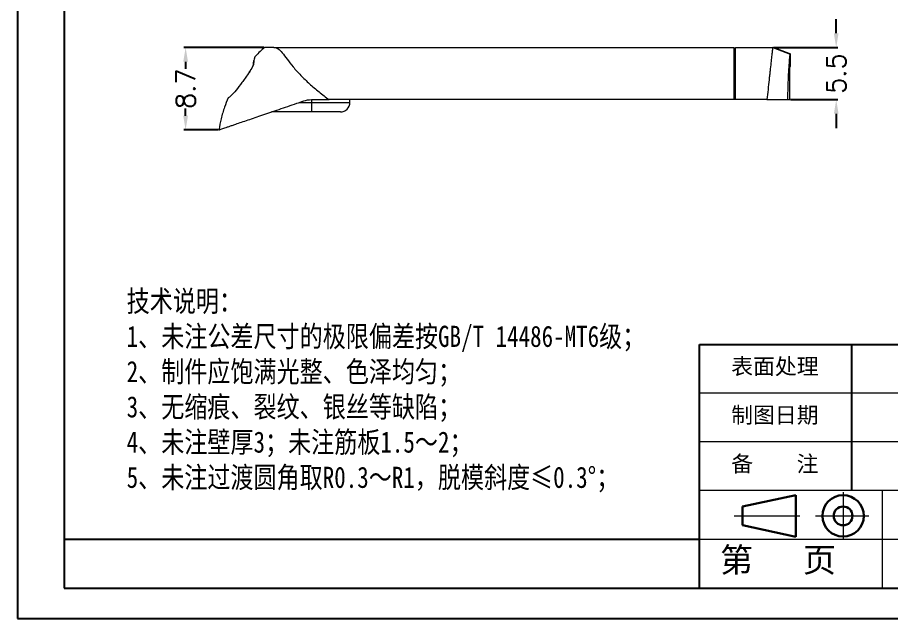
# Model space of a CAD drawing. Header units: inches. Extents: x 3168 to 3805, y 519 to 654.
# Drawn here: x 3167.6 to 3259.9, y 519 to 582.5 of the extents above; entities that cross this region are included whole.
import ezdxf

# ---------------------------------------------------------------- set-up
doc = ezdxf.new("R2010")
doc.units = ezdxf.units.IN
doc.linetypes.add('CENTER2', pattern=[28.575, 19.05, -3.175, 3.175, -3.175])
doc.layers.add('文字', color=81, linetype='Continuous')
for name, color, linetype, lineweight in [('粗实线', 7, 'Continuous', 30), ('细实线', 3, 'Continuous', 9), ('细点划线', 2, 'CENTER2', 9)]:
    doc.layers.add(name, color=color, linetype=linetype, lineweight=lineweight)
doc.styles.get("Standard").update_dxf_attribs({"font": 'txt', "bigfont": 'gbcbig.shx'})
doc.styles.add('宋体', font='', dxfattribs={"width": 0.8, "height": 3.5})
doc.styles.get('宋体').set_extended_font_data('SimSun')
doc.dimstyles.new('2', dxfattribs={"dimtxt": 2, "dimasz": 1.5, "dimexe": 0.18, "dimexo": 0.0625, "dimgap": 0.1, "dimtad": 0, "dimzin": 12, "dimdsep": 46, "dimtxsty": 'Standard', "dimcen": 0.5, "dimclrd": 3, "dimclre": 3, "dimadec": 0, "dimazin": 0, "dimtfac": 1, "dimtofl": 0, "dimtmove": 0, "dimatfit": 3, "dimfxl": 1, "dimtolj": 1, "dimtzin": 0, "dimarcsym": 0})

# ---------------------------------------------------------------- blocks, each defined once
blk = doc.blocks.new('*D209')
at = {"color": 3, "lineweight": -2, "transparency": 16777216}
for p, q in [((3254.021, 580.789), (3254.021, 582.289)), ((3247.462, 579.289), (3254.201, 579.289)), ((3249.18, 573.789), (3254.201, 573.789)), ((3254.021, 572.289), (3254.021, 570.789))]:
    blk.add_line(p, q, dxfattribs=at)
at = {"color": 3, "transparency": 16777216}
for points in [[(3253.771, 580.789), (3254.271, 580.789), (3254.021, 579.289)], [(3253.771, 572.289), (3254.271, 572.289), (3254.021, 573.789)]]:
    blk.add_solid(points, dxfattribs=at)
at = {"layer": 'Defpoints', "color": 0, "transparency": 16777216}
for p in [(3247.4, 579.289), (3254.021, 579.289), (3249.118, 573.789)]:
    blk.add_point(p, dxfattribs=at)
at = {"color": 0, "transparency": 16777216, "insert": (3254.021, 576.539), "char_height": 2, "attachment_point": 5, "rotation": 90}
blk.add_mtext('\\A1;5.5', dxfattribs=at)
blk = doc.blocks.new('*D210')
at = {"color": 3, "lineweight": -2, "transparency": 16777216}
for p, q in [((3193.645, 579.289), (3185.196, 579.289)), ((3185.376, 577.789), (3185.376, 577.041)), ((3185.376, 572.093), (3185.376, 572.841)), ((3188.827, 570.593), (3185.196, 570.593))]:
    blk.add_line(p, q, dxfattribs=at)
at = {"color": 3, "transparency": 16777216}
for points in [[(3185.126, 577.789), (3185.626, 577.789), (3185.376, 579.289)], [(3185.126, 572.093), (3185.626, 572.093), (3185.376, 570.593)]]:
    blk.add_solid(points, dxfattribs=at)
at = {"layer": 'Defpoints', "color": 0, "transparency": 16777216}
for p in [(3185.376, 579.289), (3193.707, 579.289), (3188.889, 570.593)]:
    blk.add_point(p, dxfattribs=at)
at = {"color": 0, "transparency": 16777216, "insert": (3185.376, 574.941), "char_height": 2, "attachment_point": 5, "rotation": 90}
blk.add_mtext('\\A1;8.7', dxfattribs=at)

msp = doc.modelspace()

# ---------------------------------------------------------------- linework, layer by layer
for p, q in [((3167.636, 653.956), (3167.636, 519.041)), ((3172.573, 650.744), (3172.573, 522.253)), ((3167.636, 581.501), (3167.636, 519.041)), ((3239.59, 522.253), (3239.59, 547.951)), ((3239.59, 547.951), (3355.232, 547.951)), ((3255.652, 532.532), (3255.652, 547.951)), ((3239.59, 527.393), (3172.573, 527.393)), ((3172.573, 522.253), (3355.232, 522.253)), ((3167.636, 519.041), (3358.445, 519.041)), ((3167.636, 519.041), (3255.973, 519.041))]:
    msp.add_line(p, q)
at = {"color": 7, "linetype": 'Continuous', "lineweight": 15}
for p, q in [((3194.673, 579.289), (3193.707, 579.289)), ((3194.673, 579.289), (3243.207, 579.289)), ((3243.207, 579.289), (3243.207, 573.789)), ((3243.407, 573.789), (3243.407, 579.289)), ((3243.407, 579.289), (3247.342, 579.289)), ((3247.342, 579.289), (3249.147, 578.594)), ((3249.218, 578.588), (3247.4, 579.289)), ((3243.207, 579.089), (3243.407, 579.089)), ((3249.207, 577.289), (3249.207, 578.592)), ((3192.546, 577.592), (3192.587, 577.902)), ((3249.118, 577.289), (3249.207, 577.289)), ((3249.118, 573.789), (3249.118, 577.289)), ((3243.207, 573.789), (3200.515, 573.789)), ((3202.707, 573.489), (3202.707, 573.789)), ((3243.407, 573.789), (3243.207, 573.789)), ((3246.707, 573.789), (3243.407, 573.789)), ((3246.707, 573.789), (3248.893, 573.789)), ((3248.893, 573.789), (3249.118, 573.789)), ((3198.707, 572.489), (3198.707, 573.489)), ((3198.707, 572.489), (3194.434, 572.489))]:
    msp.add_line(p, q, dxfattribs=at)
at = {"color": 8, "linetype": 'Continuous', "lineweight": 15}
for p, q in [((3198.707, 573.489), (3198.707, 573.789)), ((3197.355, 573.489), (3198.707, 573.489))]:
    msp.add_line(p, q, dxfattribs=at)
at = {"color": 7, "linetype": 'Continuous', "lineweight": 15}
msp.add_arc((3201.707, 573.489), 1, 270, 0.03534, dxfattribs=at)
for points, knots in [([(3193.707, 579.289), (3193.383, 579.004), (3193.019, 578.685), (3192.702, 578.322), (3192.668, 578.283)], [0, 0, 0, 0, 0.893981, 1, 1, 1, 1]), ([(3194.673, 579.289), (3194.844, 579.289), (3194.993, 579.242), (3195.281, 579.053), (3195.421, 578.908), (3195.722, 578.539), (3195.885, 578.316), (3196.27, 577.805), (3196.486, 577.527), (3196.971, 576.948), (3197.244, 576.644), (3197.82, 576.046), (3198.125, 575.75), (3198.767, 575.167), (3199.106, 574.879), (3199.625, 574.461), (3199.8, 574.324), (3200.155, 574.054), (3200.336, 573.919), (3200.515, 573.789)], [0, 0, 0, 0, 0.125, 0.125, 0.25, 0.25, 0.375, 0.375, 0.5, 0.5, 0.625, 0.625, 0.75, 0.75, 0.875, 0.875, 0.9375, 0.9375, 1, 1, 1, 1]), ([(3247.342, 579.289), (3247.335, 579.284), (3247.325, 579.244), (3247.306, 579.134), (3247.3, 579.088), (3247.284, 578.981), (3247.276, 578.918), (3247.249, 578.707), (3247.228, 578.536), (3247.182, 578.135), (3247.156, 577.902), (3247.1, 577.395), (3247.069, 577.12), (3247.021, 576.672), (3247.004, 576.516), (3246.97, 576.201), (3246.953, 576.041), (3246.899, 575.549), (3246.862, 575.207), (3246.786, 574.503), (3246.747, 574.148), (3246.707, 573.789)], [0, 0, 0, 0, 0.125, 0.125, 0.1875, 0.1875, 0.25, 0.25, 0.375, 0.375, 0.5, 0.5, 0.625, 0.625, 0.6875, 0.6875, 0.75, 0.75, 0.875, 0.875, 1, 1, 1, 1]), ([(3247.398, 579.289), (3247.397, 579.289), (3247.395, 579.289), (3247.36, 579.289), (3247.342, 579.289)], [0, 0, 0, 0, 0.4765127, 1, 1, 1, 1]), ([(3192.665, 578.286), (3192.665, 578.287), (3192.668, 578.297), (3192.657, 578.257), (3192.632, 578.151), (3192.589, 577.946), (3192.562, 577.71), (3192.548, 577.592)], [0, 0, 0, 0, 0.024891, 0.233332, 0.443379, 0.719897, 1, 1, 1, 1]), ([(3249.147, 578.594), (3249.139, 578.596), (3249.13, 578.563), (3249.11, 578.438), (3249.099, 578.346), (3249.075, 578.106), (3249.063, 577.958), (3249.036, 577.609), (3249.022, 577.407), (3248.995, 576.965), (3248.981, 576.723), (3248.953, 576.196), (3248.94, 575.919), (3248.918, 575.341), (3248.908, 575.037), (3248.895, 574.418), (3248.892, 574.106), (3248.893, 573.789)], [0, 0, 0, 0, 0.125, 0.125, 0.25, 0.25, 0.375, 0.375, 0.5, 0.5, 0.625, 0.625, 0.75, 0.75, 0.875, 0.875, 1, 1, 1, 1]), ([(3249.206, 578.592), (3249.205, 578.592), (3249.203, 578.592), (3249.182, 578.593), (3249.159, 578.593), (3249.147, 578.594)], [0, 0, 0, 0, 0.38651, 0.693245, 1, 1, 1, 1]), ([(3191.981, 576.516), (3192.05, 576.615), (3192.117, 576.716), (3192.243, 576.919), (3192.303, 577.023), (3192.408, 577.218), (3192.454, 577.312), (3192.52, 577.474), (3192.541, 577.543), (3192.546, 577.592)], [0, 0, 0, 0, 0.25, 0.25, 0.5, 0.5, 0.75, 0.75, 1, 1, 1, 1]), ([(3192.548, 577.592), (3192.539, 577.495), (3192.464, 577.318), (3192.308, 577.025), (3192.248, 576.921), (3192.122, 576.718), (3192.055, 576.615), (3191.985, 576.516)], [0, 0, 0, 0, 0.5, 0.5, 0.75, 0.75, 1, 1, 1, 1]), ([(3191.985, 576.516), (3191.873, 576.356), (3191.761, 576.198), (3191.538, 575.887), (3191.426, 575.734), (3191.099, 575.294), (3190.892, 575.026), (3190.503, 574.551), (3190.329, 574.353), (3190.12, 574.14), (3190.061, 574.085), (3189.967, 574.009), (3189.931, 573.989), (3189.91, 573.989)], [0, 0, 0, 0, 0.125, 0.125, 0.25, 0.25, 0.5, 0.5, 0.75, 0.75, 0.875, 0.875, 1, 1, 1, 1]), ([(3188.893, 570.592), (3188.891, 570.591), (3188.881, 570.588), (3188.929, 570.604), (3189.027, 570.637), (3189.185, 570.691), (3189.393, 570.763), (3189.649, 570.851), (3189.948, 570.953), (3190.289, 571.07), (3190.727, 571.22), (3191.28, 571.409), (3191.965, 571.644), (3192.713, 571.9), (3193.513, 572.173), (3194.353, 572.461), (3195.233, 572.762), (3196.151, 573.077), (3197.023, 573.376), (3197.593, 573.571), (3197.837, 573.654)], [0, 0, 0, 0, 0.0151593, 0.0609649, 0.1071069, 0.1535802, 0.2003795, 0.2462118, 0.2923028, 0.3386326, 0.3851802, 0.4532881, 0.5219277, 0.5920299, 0.6625562, 0.7325412, 0.8028848, 0.874344, 0.946194, 1, 1, 1, 1]), ([(3189.866, 573.988), (3189.732, 573.659), (3189.438, 572.938), (3189.108, 571.801), (3188.961, 570.988), (3188.889, 570.593)], [0, 0, 0, 0, 0.30058, 0.660069, 1, 1, 1, 1]), ([(3189.91, 573.989), (3189.901, 573.989), (3189.869, 573.989), (3189.866, 573.989), (3189.864, 573.989)], [0, 0, 0, 0, 0.288786, 1, 1, 1, 1]), ([(3201.703, 572.489), (3201.704, 572.489), (3201.708, 572.489), (3201.672, 572.489), (3201.593, 572.489), (3201.464, 572.489), (3201.275, 572.489), (3201.012, 572.489), (3200.688, 572.489), (3200.323, 572.489), (3199.967, 572.489), (3199.596, 572.489), (3199.187, 572.489), (3198.882, 572.489), (3198.707, 572.489)], [0, 0, 0, 0, 0.027053, 0.118514, 0.210569, 0.30469, 0.399643, 0.506403, 0.615272, 0.69713, 0.780982, 0.845467, 0.911677, 1, 1, 1, 1])]:
    msp.add_open_spline(points, degree=3, knots=knots, dxfattribs=at)
for points in [[(3247.342, 579.289), (3247.342, 579.289), (3247.341, 579.289), (3247.342, 579.289)], [(3197.837, 573.654), (3198.098, 573.744), (3198.368, 573.789), (3198.647, 573.789)], [(3198.647, 573.789), (3199.262, 573.789), (3199.889, 573.789), (3200.515, 573.789)]]:
    msp.add_open_spline(points, degree=3, dxfattribs=at)
at = {"color": 8, "linetype": 'Continuous', "lineweight": 15}
msp.add_open_spline([(3198.707, 573.489), (3198.835, 573.489), (3199.093, 573.489), (3199.436, 573.489), (3199.824, 573.489), (3200.161, 573.489), (3200.494, 573.489), (3200.836, 573.489), (3201.153, 573.489), (3201.445, 573.489), (3201.658, 573.489), (3201.863, 573.489), (3202.045, 573.489), (3202.238, 573.489), (3202.425, 573.489), (3202.586, 573.489), (3202.672, 573.489), (3202.708, 573.489), (3202.703, 573.489), (3202.702, 573.489)], degree=3, knots=[0, 0, 0, 0, 0.0509406, 0.1026909, 0.1389247, 0.212118, 0.2491172, 0.2938136, 0.38013, 0.4216797, 0.4729187, 0.5244703, 0.5768766, 0.6295291, 0.7146573, 0.8057763, 0.9043083, 0.9689781, 1, 1, 1, 1], dxfattribs=at)
at = {"layer": '粗实线', "color": 7}
for p, q in [((3249.748, 532.051), (3244.132, 530.861)), ((3249.748, 532.051), (3249.748, 527.65)), ((3244.132, 530.861), (3244.132, 528.875)), ((3244.132, 528.875), (3249.748, 527.65))]:
    msp.add_line(p, q, dxfattribs=at)
for radius in [2.183, 0.993]:
    msp.add_circle((3254.746, 529.868), radius, dxfattribs=at)
at = {"layer": '细实线', "color": 7}
for p, q in [((3278.138, 542.811), (3239.59, 542.811)), ((3278.138, 537.672), (3239.59, 537.672)), ((3355.232, 532.532), (3239.59, 532.532)), ((3258.864, 532.532), (3258.864, 522.253)), ((3278.138, 527.393), (3239.59, 527.393))]:
    msp.add_line(p, q, dxfattribs=at)
at = {"layer": '细点划线', "color": 7}
for p, q in [((3254.746, 532.381), (3254.746, 527.393)), ((3243.237, 529.868), (3250.178, 529.868)), ((3251.826, 529.868), (3257.469, 529.868))]:
    msp.add_line(p, q, dxfattribs=at)

# ---------------------------------------------------------------- texts
at = {"char_height": 1.69026, "width": 960.65734, "attachment_point": 1}
for s, insert in [('{\\fSimHei|b0|i0|c134|p49;表面处理}', (3242.942, 546.492)), ('{\\fSimHei|b0|i0|c134|p49;制图日期}', (3242.942, 541.353)), ('{\\fSimHei|b0|i0|c134|p49;备    注}', (3242.942, 536.213))]:
    msp.add_mtext(s, dxfattribs=dict(at, insert=insert))
at = {"layer": '文字', "color": 0, "insert": (3179.156, 553.647), "char_height": 2.00767, "width": 73.12607, "attachment_point": 1, "style": '宋体'}
msp.add_mtext('{\\H1.111x;技术说明：\\P1、未注公差尺寸的极限偏差按GB/T 14486-MT6级；\\P2、制件应饱满光整、色泽均匀；\\P3、无缩痕、裂纹、银丝等缺陷；\\P4、未注壁厚3；未注筋板1.5～2；\\P5、未注过渡圆角取R0.3～R1，脱模斜度≤0.3%%D；}', dxfattribs=at)
at = {"layer": '细实线', "color": 7, "insert": (3241.753, 526.509), "char_height": 2.56982, "width": 19.27363, "attachment_point": 1}
msp.add_mtext('{\\fSimSun|b0|i0|c134|p54;第   页}', dxfattribs=at)

# ---------------------------------------------------------------- dimensions: what is measured, and where the dimension line sits
for base, p1, p2, picture, middle in [((3254.021, 579.289), (3249.118, 573.789), (3247.4, 579.289), '*D209', (3254.021, 576.539)), ((3185.376, 579.289), (3188.889, 570.593), (3193.707, 579.289), '*D210', (3185.376, 574.941))]:
    dim = msp.add_linear_dim(base=base, p1=p1, p2=p2, angle=90, dimstyle='2')
    dim.commit()
    dim.dimension.update_dxf_attribs({"geometry": picture, "text_midpoint": middle})

doc.saveas('drawing.dxf')
